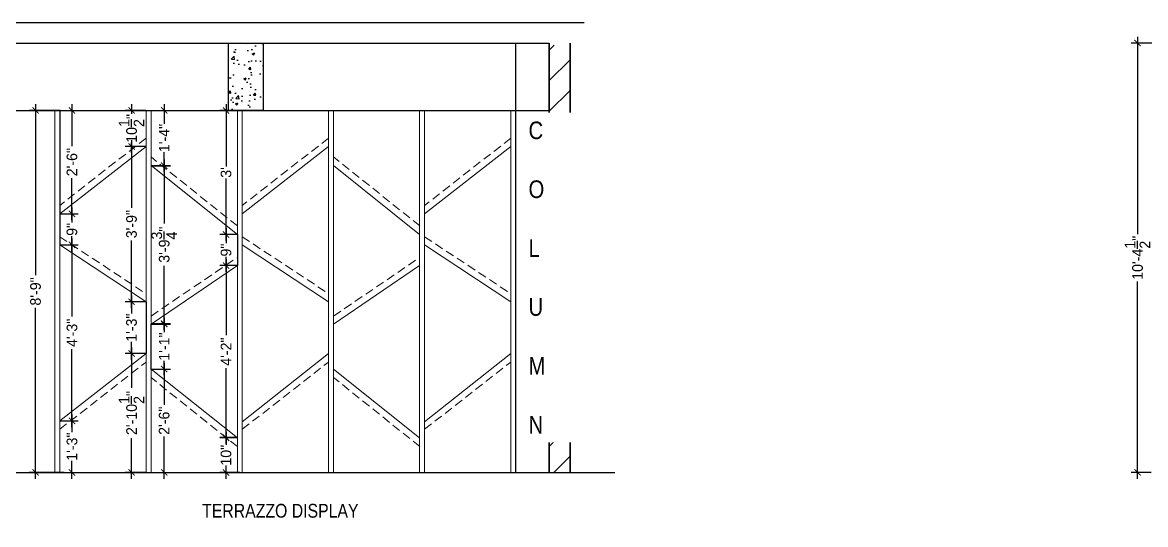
# Model space of a CAD drawing. Header units: inches. Extents: x -137722 to 81594, y -22256 to -1207.
# Drawn here: x -63836.6 to -63511.2, y -3396.5 to -3250.9 of the extents above; entities that cross this region are included whole.
import ezdxf

# ---------------------------------------------------------------- set-up
doc = ezdxf.new("R2010")
doc.units = ezdxf.units.IN
doc.header["$LTSCALE"] = 0.05
doc.header["$MEASUREMENT"] = 0
doc.header["$PDMODE"] = 3
doc.header["$PDSIZE"] = -4
doc.linetypes.add('A2-XREF-115_FURN$0$HIDDEN', pattern=[0.375, 0.25, -0.125])
doc.linetypes.add('DASHED2', pattern=[0.375, 0.25, -0.125])
doc.layers.get('Defpoints').update_dxf_attribs({"linetype": 'DASHED2'})
for name, color, linetype in [('beam', 7, 'Continuous'), ('Civil Dimension - Text', 7, 'Continuous'), ('slab', 7, 'Continuous'), ('text', 176, 'Continuous')]:
    doc.layers.add(name, color=color, linetype=linetype)
doc.layers.add('FURNITURE', color=36, linetype='Continuous', lineweight=18)
doc.layers.add('WALL', color=7, linetype='Continuous', lineweight=35)
doc.styles.add('4MMOF3-8', font='ARIALN.TTF', dxfattribs={"height": 5.12})
doc.styles.add('9-128OF1-4', font='stylu.ttf')
doc.dimstyles.new('DIM 1-4', dxfattribs={"dimtxt": 3.0792, "dimasz": 1.82, "dimexe": 1.82, "dimexo": 0, "dimgap": 0.09, "dimtad": 0, "dimzin": 0, "dimdsep": 46, "dimlunit": 4, "dimtxsty": '9-128OF1-4', "dimblk": 'ARCHTICK', "dimcen": 1.8125, "dimdle": 1.82, "dimclrd": 8, "dimclre": 8, "dimadec": 0, "dimazin": 0, "dimtfac": 1, "dimtofl": 0, "dimtmove": 0, "dimatfit": 3, "dimldrblk": 'OPEN90', "dimfxl": 1, "dimtolj": 1, "dimtzin": 0, "dimlwd": -1, "dimarcsym": 0})

# ---------------------------------------------------------------- blocks, each defined once
blk = doc.blocks.new('_ArchTick')
at = {"color": 0, "const_width": 0.15}
blk.add_lwpolyline([(-0.5, -0.5), (0.5, 0.5)], dxfattribs=at)
blk = doc.blocks.new('*D243')
at = {"layer": 'Civil Dimension - Text', "color": 8, "lineweight": -2, "ltscale": 50, "transparency": 16777216}
for p, q in [((-63995.56, -2888.1), (-64004.46, -2888.1)), ((-63994.37, -2993.09), (-64004.46, -2993.09))]:
    blk.add_line(p, q, dxfattribs=at)
at = {"layer": 'Civil Dimension - Text', "color": 8, "ltscale": 50, "transparency": 16777216}
for p, q in [((-64002.64, -2886.28), (-64002.64, -2935.86)), ((-64002.64, -2994.91), (-64002.64, -2945.33))]:
    blk.add_line(p, q, dxfattribs=at)
at = {"layer": 'Defpoints', "color": 0, "ltscale": 50, "transparency": 16777216}
for p in [(-63995.56, -2888.1), (-64002.64, -2993.09), (-63994.37, -2993.09)]:
    blk.add_point(p, dxfattribs=at)
at = {"layer": 'Civil Dimension - Text', "color": 8, "ltscale": 50, "transparency": 16777216, "xscale": 1.82, "yscale": 1.82, "zscale": 1.82}
for p, rotation in [((-64002.64, -2888.1), 90), ((-64002.64, -2993.09), 270)]:
    blk.add_blockref('_ArchTick', p, dxfattribs=dict(at, rotation=rotation))
at = {"layer": 'Civil Dimension - Text', "color": 0, "ltscale": 50, "transparency": 16777216, "insert": (-64002.64, -2940.6), "char_height": 3.079, "attachment_point": 5, "rotation": 90, "style": '9-128OF1-4'}
blk.add_mtext('\\A1;8\'-9"', dxfattribs=at)
blk = doc.blocks.new('_Open90')
at = {"color": 0, "linetype": 'ByBlock', "lineweight": -2}
for p, q in [((0, 0), (-1, 0)), ((-0.5, 0.5), (0, 0)), ((0, 0), (-0.5, -0.5))]:
    blk.add_line(p, q, dxfattribs=at)
blk = doc.blocks.new('*D584')
at = {"layer": 'Civil Dimension - Text', "color": 8, "lineweight": -2, "ltscale": 50, "transparency": 16777216}
for p, q in [((-63969.18, -2888.1), (-63963.56, -2888.1)), ((-63969.11, -2904.1), (-63963.56, -2904.1))]:
    blk.add_line(p, q, dxfattribs=at)
at = {"layer": 'Civil Dimension - Text', "color": 8, "ltscale": 50, "transparency": 16777216}
for p, q in [((-63965.38, -2886.28), (-63965.38, -2891.95)), ((-63965.38, -2905.92), (-63965.38, -2900.25))]:
    blk.add_line(p, q, dxfattribs=at)
at = {"layer": 'Defpoints', "color": 0, "ltscale": 50, "transparency": 16777216}
for p in [(-63969.18, -2888.1), (-63969.11, -2904.1), (-63965.38, -2904.1)]:
    blk.add_point(p, dxfattribs=at)
at = {"layer": 'Civil Dimension - Text', "color": 8, "ltscale": 50, "transparency": 16777216, "xscale": 1.82, "yscale": 1.82, "zscale": 1.82}
for p, rotation in [((-63965.38, -2888.1), 90), ((-63965.38, -2904.1), 270)]:
    blk.add_blockref('_ArchTick', p, dxfattribs=dict(at, rotation=rotation))
at = {"layer": 'Civil Dimension - Text', "color": 0, "ltscale": 50, "transparency": 16777216, "insert": (-63965.38, -2896.1), "char_height": 3.079, "attachment_point": 5, "rotation": 90, "style": '9-128OF1-4'}
blk.add_mtext('\\A1;1\'-4"', dxfattribs=at)
blk = doc.blocks.new('*D571')
at = {"layer": 'Civil Dimension - Text', "color": 8, "ltscale": 50, "transparency": 16777216}
for p, q in [((-63965.38, -2902.33), (-63965.38, -2920.94)), ((-63965.38, -2951.75), (-63965.38, -2933.14))]:
    blk.add_line(p, q, dxfattribs=at)
at = {"layer": 'Civil Dimension - Text', "color": 8, "lineweight": -2, "ltscale": 50, "transparency": 16777216}
for p, q in [((-63969.11, -2904.15), (-63963.56, -2904.15)), ((-63969.18, -2949.93), (-63963.56, -2949.93))]:
    blk.add_line(p, q, dxfattribs=at)
at = {"layer": 'Defpoints', "color": 0, "ltscale": 50, "transparency": 16777216}
for p in [(-63969.11, -2904.15), (-63969.18, -2949.93), (-63965.38, -2949.93)]:
    blk.add_point(p, dxfattribs=at)
at = {"layer": 'Civil Dimension - Text', "color": 8, "ltscale": 50, "transparency": 16777216, "xscale": 1.82, "yscale": 1.82, "zscale": 1.82}
for p, rotation in [((-63965.38, -2904.15), 90), ((-63965.38, -2949.93), 270)]:
    blk.add_blockref('_ArchTick', p, dxfattribs=dict(at, rotation=rotation))
at = {"layer": 'Civil Dimension - Text', "color": 0, "ltscale": 50, "transparency": 16777216, "insert": (-63965.38, -2927.04), "char_height": 3.0792, "attachment_point": 5, "rotation": 90, "style": '9-128OF1-4'}
blk.add_mtext('\\A1;3\'-9{\\H1x;\\S3/4;}"', dxfattribs=at)
blk = doc.blocks.new('*D572')
at = {"layer": 'Civil Dimension - Text', "color": 8, "lineweight": -2, "ltscale": 50, "transparency": 16777216}
for p, q in [((-63969.18, -2950.09), (-63963.56, -2950.09)), ((-63969.18, -2963.09), (-63963.56, -2963.09))]:
    blk.add_line(p, q, dxfattribs=at)
at = {"layer": 'Civil Dimension - Text', "color": 8, "ltscale": 50, "transparency": 16777216}
for p, q in [((-63965.38, -2948.27), (-63965.38, -2952.44)), ((-63965.38, -2964.91), (-63965.38, -2960.75))]:
    blk.add_line(p, q, dxfattribs=at)
at = {"layer": 'Defpoints', "color": 0, "ltscale": 50, "transparency": 16777216}
for p in [(-63969.18, -2950.09), (-63969.18, -2963.09), (-63965.38, -2963.09)]:
    blk.add_point(p, dxfattribs=at)
at = {"layer": 'Civil Dimension - Text', "color": 8, "ltscale": 50, "transparency": 16777216, "xscale": 1.82, "yscale": 1.82, "zscale": 1.82}
for p, rotation in [((-63965.38, -2950.09), 90), ((-63965.38, -2963.09), 270)]:
    blk.add_blockref('_ArchTick', p, dxfattribs=dict(at, rotation=rotation))
at = {"layer": 'Civil Dimension - Text', "color": 0, "ltscale": 50, "transparency": 16777216, "insert": (-63965.38, -2956.59), "char_height": 3.079, "attachment_point": 5, "rotation": 90, "style": '9-128OF1-4'}
blk.add_mtext('\\A1;1\'-1"', dxfattribs=at)
blk = doc.blocks.new('*D573')
at = {"layer": 'Civil Dimension - Text', "color": 8, "lineweight": -2, "ltscale": 50, "transparency": 16777216}
for p, q in [((-63969.18, -2963.09), (-63963.56, -2963.09)), ((-63969.18, -2993.09), (-63963.56, -2993.09))]:
    blk.add_line(p, q, dxfattribs=at)
at = {"layer": 'Civil Dimension - Text', "color": 8, "ltscale": 50, "transparency": 16777216}
for p, q in [((-63965.38, -2961.27), (-63965.38, -2973.49)), ((-63965.38, -2994.91), (-63965.38, -2982.7))]:
    blk.add_line(p, q, dxfattribs=at)
at = {"layer": 'Defpoints', "color": 0, "ltscale": 50, "transparency": 16777216}
for p in [(-63969.18, -2963.09), (-63969.18, -2993.09), (-63965.38, -2993.09)]:
    blk.add_point(p, dxfattribs=at)
at = {"layer": 'Civil Dimension - Text', "color": 8, "ltscale": 50, "transparency": 16777216, "xscale": 1.82, "yscale": 1.82, "zscale": 1.82}
for p, rotation in [((-63965.38, -2963.09), 90), ((-63965.38, -2993.09), 270)]:
    blk.add_blockref('_ArchTick', p, dxfattribs=dict(at, rotation=rotation))
at = {"layer": 'Civil Dimension - Text', "color": 0, "ltscale": 50, "transparency": 16777216, "insert": (-63965.38, -2978.09), "char_height": 3.079, "attachment_point": 5, "rotation": 90, "style": '9-128OF1-4'}
blk.add_mtext('\\A1;2\'-6"', dxfattribs=at)
blk = doc.blocks.new('*D583')
at = {"layer": 'Civil Dimension - Text', "color": 8, "lineweight": -2, "ltscale": 50, "transparency": 16777216}
for p, q in [((-63944.18, -2888.1), (-63949.27, -2888.1)), ((-63944.18, -2924.1), (-63949.27, -2924.1))]:
    blk.add_line(p, q, dxfattribs=at)
at = {"layer": 'Civil Dimension - Text', "color": 8, "ltscale": 50, "transparency": 16777216}
for p, q in [((-63947.45, -2886.28), (-63947.45, -2904.4)), ((-63947.45, -2925.92), (-63947.45, -2907.81))]:
    blk.add_line(p, q, dxfattribs=at)
at = {"layer": 'Defpoints', "color": 0, "ltscale": 50, "transparency": 16777216}
for p in [(-63944.18, -2888.1), (-63947.45, -2924.1), (-63944.18, -2924.1)]:
    blk.add_point(p, dxfattribs=at)
at = {"layer": 'Civil Dimension - Text', "color": 8, "ltscale": 50, "transparency": 16777216, "xscale": 1.82, "yscale": 1.82, "zscale": 1.82}
for p, rotation in [((-63947.45, -2888.1), 90), ((-63947.45, -2924.1), 270)]:
    blk.add_blockref('_ArchTick', p, dxfattribs=dict(at, rotation=rotation))
at = {"layer": 'Civil Dimension - Text', "color": 0, "ltscale": 50, "transparency": 16777216, "insert": (-63947.45, -2906.1), "char_height": 3.079, "attachment_point": 5, "rotation": 90, "style": '9-128OF1-4'}
blk.add_mtext("\\A1;3'", dxfattribs=at)
blk = doc.blocks.new('*D574')
at = {"layer": 'Civil Dimension - Text', "color": 8, "lineweight": -2, "ltscale": 50, "transparency": 16777216}
for p, q in [((-63944.18, -2924.1), (-63949.27, -2924.1)), ((-63944.18, -2933.1), (-63949.27, -2933.1))]:
    blk.add_line(p, q, dxfattribs=at)
at = {"layer": 'Civil Dimension - Text', "color": 8, "ltscale": 50, "transparency": 16777216}
for p, q in [((-63947.45, -2922.28), (-63947.45, -2926.61)), ((-63947.45, -2934.92), (-63947.45, -2930.59))]:
    blk.add_line(p, q, dxfattribs=at)
at = {"layer": 'Defpoints', "color": 0, "ltscale": 50, "transparency": 16777216}
for p in [(-63944.18, -2924.1), (-63947.45, -2933.1), (-63944.18, -2933.1)]:
    blk.add_point(p, dxfattribs=at)
at = {"layer": 'Civil Dimension - Text', "color": 8, "ltscale": 50, "transparency": 16777216, "xscale": 1.82, "yscale": 1.82, "zscale": 1.82}
for p, rotation in [((-63947.45, -2924.1), 90), ((-63947.45, -2933.1), 270)]:
    blk.add_blockref('_ArchTick', p, dxfattribs=dict(at, rotation=rotation))
at = {"layer": 'Civil Dimension - Text', "color": 0, "ltscale": 50, "transparency": 16777216, "insert": (-63947.45, -2928.6), "char_height": 3.079, "attachment_point": 5, "rotation": 90, "style": '9-128OF1-4'}
blk.add_mtext('\\A1;9"', dxfattribs=at)
blk = doc.blocks.new('*D575')
at = {"layer": 'Civil Dimension - Text', "color": 8, "ltscale": 50, "transparency": 16777216}
for p, q in [((-63947.45, -2931.28), (-63947.45, -2953.3)), ((-63947.45, -2984.82), (-63947.45, -2962.8))]:
    blk.add_line(p, q, dxfattribs=at)
at = {"layer": 'Civil Dimension - Text', "color": 8, "lineweight": -2, "ltscale": 50, "transparency": 16777216}
for p, q in [((-63944.18, -2933.1), (-63949.27, -2933.1)), ((-63944.18, -2983), (-63949.27, -2983))]:
    blk.add_line(p, q, dxfattribs=at)
at = {"layer": 'Defpoints', "color": 0, "ltscale": 50, "transparency": 16777216}
for p in [(-63944.18, -2933.1), (-63947.45, -2983), (-63944.18, -2983)]:
    blk.add_point(p, dxfattribs=at)
at = {"layer": 'Civil Dimension - Text', "color": 8, "ltscale": 50, "transparency": 16777216, "xscale": 1.82, "yscale": 1.82, "zscale": 1.82}
for p, rotation in [((-63947.45, -2933.1), 90), ((-63947.45, -2983), 270)]:
    blk.add_blockref('_ArchTick', p, dxfattribs=dict(at, rotation=rotation))
at = {"layer": 'Civil Dimension - Text', "color": 0, "ltscale": 50, "transparency": 16777216, "insert": (-63947.45, -2958.05), "char_height": 3.079, "attachment_point": 5, "rotation": 90, "style": '9-128OF1-4'}
blk.add_mtext('\\A1;4\'-2"', dxfattribs=at)
blk = doc.blocks.new('*D576')
at = {"layer": 'Civil Dimension - Text', "color": 8, "lineweight": -2, "ltscale": 50, "transparency": 16777216}
for p, q in [((-63944.18, -2983.09), (-63949.27, -2983.09)), ((-63943.46, -2993.09), (-63949.27, -2993.09))]:
    blk.add_line(p, q, dxfattribs=at)
at = {"layer": 'Civil Dimension - Text', "color": 8, "ltscale": 50, "transparency": 16777216}
for p, q in [((-63947.45, -2981.27), (-63947.45, -2985.11)), ((-63947.45, -2994.91), (-63947.45, -2991.08))]:
    blk.add_line(p, q, dxfattribs=at)
at = {"layer": 'Defpoints', "color": 0, "ltscale": 50, "transparency": 16777216}
for p in [(-63944.18, -2983.09), (-63947.45, -2993.09), (-63943.46, -2993.09)]:
    blk.add_point(p, dxfattribs=at)
at = {"layer": 'Civil Dimension - Text', "color": 8, "ltscale": 50, "transparency": 16777216, "xscale": 1.82, "yscale": 1.82, "zscale": 1.82}
for p, rotation in [((-63947.45, -2983.09), 90), ((-63947.45, -2993.09), 270)]:
    blk.add_blockref('_ArchTick', p, dxfattribs=dict(at, rotation=rotation))
at = {"layer": 'Civil Dimension - Text', "color": 0, "ltscale": 50, "transparency": 16777216, "insert": (-63947.45, -2988.09), "char_height": 3.079, "attachment_point": 5, "rotation": 90, "style": '9-128OF1-4'}
blk.add_mtext('\\A1;10"', dxfattribs=at)
blk = doc.blocks.new('*D353')
at = {"layer": 'Civil Dimension - Text', "color": 8, "lineweight": -2, "ltscale": 50, "transparency": 16777216}
for p, q in [((-63995.56, -2888.1), (-63990.27, -2888.1)), ((-63995.62, -2918.1), (-63990.27, -2918.1))]:
    blk.add_line(p, q, dxfattribs=at)
at = {"layer": 'Civil Dimension - Text', "color": 8, "ltscale": 50, "transparency": 16777216}
for p, q in [((-63992.09, -2886.28), (-63992.09, -2898.5)), ((-63992.09, -2919.92), (-63992.09, -2907.71))]:
    blk.add_line(p, q, dxfattribs=at)
at = {"layer": 'Defpoints', "color": 0, "ltscale": 50, "transparency": 16777216}
for p in [(-63995.56, -2888.1), (-63995.62, -2918.1), (-63992.09, -2918.1)]:
    blk.add_point(p, dxfattribs=at)
at = {"layer": 'Civil Dimension - Text', "color": 8, "ltscale": 50, "transparency": 16777216, "xscale": 1.82, "yscale": 1.82, "zscale": 1.82}
for p, rotation in [((-63992.09, -2888.1), 90), ((-63992.09, -2918.1), 270)]:
    blk.add_blockref('_ArchTick', p, dxfattribs=dict(at, rotation=rotation))
at = {"layer": 'Civil Dimension - Text', "color": 0, "ltscale": 50, "transparency": 16777216, "insert": (-63992.09, -2903.1), "char_height": 3.079, "attachment_point": 5, "rotation": 90, "style": '9-128OF1-4'}
blk.add_mtext('\\A1;2\'-6"', dxfattribs=at)
blk = doc.blocks.new('*D577')
at = {"layer": 'Civil Dimension - Text', "color": 8, "lineweight": -2, "ltscale": 50, "transparency": 16777216}
for p, q in [((-63995.62, -2918.1), (-63990.27, -2918.1)), ((-63995.62, -2927.1), (-63990.27, -2927.1))]:
    blk.add_line(p, q, dxfattribs=at)
at = {"layer": 'Civil Dimension - Text', "color": 8, "ltscale": 50, "transparency": 16777216}
for p, q in [((-63992.09, -2916.28), (-63992.09, -2920.61)), ((-63992.09, -2928.92), (-63992.09, -2924.59))]:
    blk.add_line(p, q, dxfattribs=at)
at = {"layer": 'Defpoints', "color": 0, "ltscale": 50, "transparency": 16777216}
for p in [(-63995.62, -2918.1), (-63995.62, -2927.1), (-63992.09, -2927.1)]:
    blk.add_point(p, dxfattribs=at)
at = {"layer": 'Civil Dimension - Text', "color": 8, "ltscale": 50, "transparency": 16777216, "xscale": 1.82, "yscale": 1.82, "zscale": 1.82}
for p, rotation in [((-63992.09, -2918.1), 90), ((-63992.09, -2927.1), 270)]:
    blk.add_blockref('_ArchTick', p, dxfattribs=dict(at, rotation=rotation))
at = {"layer": 'Civil Dimension - Text', "color": 0, "ltscale": 50, "transparency": 16777216, "insert": (-63992.09, -2922.6), "char_height": 3.079, "attachment_point": 5, "rotation": 90, "style": '9-128OF1-4'}
blk.add_mtext('\\A1;9"', dxfattribs=at)
blk = doc.blocks.new('*D578')
at = {"layer": 'Civil Dimension - Text', "color": 8, "lineweight": -2, "ltscale": 50, "transparency": 16777216}
for p, q in [((-63995.62, -2927.1), (-63990.27, -2927.1)), ((-63995.62, -2978.1), (-63990.27, -2978.1))]:
    blk.add_line(p, q, dxfattribs=at)
at = {"layer": 'Civil Dimension - Text', "color": 8, "ltscale": 50, "transparency": 16777216}
for p, q in [((-63992.09, -2925.28), (-63992.09, -2947.85)), ((-63992.09, -2979.92), (-63992.09, -2957.35))]:
    blk.add_line(p, q, dxfattribs=at)
at = {"layer": 'Defpoints', "color": 0, "ltscale": 50, "transparency": 16777216}
for p in [(-63995.62, -2927.1), (-63995.62, -2978.1), (-63992.09, -2978.1)]:
    blk.add_point(p, dxfattribs=at)
at = {"layer": 'Civil Dimension - Text', "color": 8, "ltscale": 50, "transparency": 16777216, "xscale": 1.82, "yscale": 1.82, "zscale": 1.82}
for p, rotation in [((-63992.09, -2927.1), 90), ((-63992.09, -2978.1), 270)]:
    blk.add_blockref('_ArchTick', p, dxfattribs=dict(at, rotation=rotation))
at = {"layer": 'Civil Dimension - Text', "color": 0, "ltscale": 50, "transparency": 16777216, "insert": (-63992.09, -2952.6), "char_height": 3.079, "attachment_point": 5, "rotation": 90, "style": '9-128OF1-4'}
blk.add_mtext('\\A1;4\'-3"', dxfattribs=at)
blk = doc.blocks.new('*D579')
at = {"layer": 'Civil Dimension - Text', "color": 8, "ltscale": 50, "transparency": 16777216}
for p, q in [((-63992.09, -2976.28), (-63992.09, -2981.45)), ((-63992.09, -2994.91), (-63992.09, -2989.75))]:
    blk.add_line(p, q, dxfattribs=at)
at = {"layer": 'Civil Dimension - Text', "color": 8, "lineweight": -2, "ltscale": 50, "transparency": 16777216}
for p, q in [((-63995.62, -2978.1), (-63990.27, -2978.1)), ((-63994.56, -2993.09), (-63990.27, -2993.09))]:
    blk.add_line(p, q, dxfattribs=at)
at = {"layer": 'Defpoints', "color": 0, "ltscale": 50, "transparency": 16777216}
for p in [(-63995.62, -2978.1), (-63994.56, -2993.09), (-63992.09, -2993.09)]:
    blk.add_point(p, dxfattribs=at)
at = {"layer": 'Civil Dimension - Text', "color": 8, "ltscale": 50, "transparency": 16777216, "xscale": 1.82, "yscale": 1.82, "zscale": 1.82}
for p, rotation in [((-63992.09, -2978.1), 90), ((-63992.09, -2993.09), 270)]:
    blk.add_blockref('_ArchTick', p, dxfattribs=dict(at, rotation=rotation))
at = {"layer": 'Civil Dimension - Text', "color": 0, "ltscale": 50, "transparency": 16777216, "insert": (-63992.09, -2985.6), "char_height": 3.079, "attachment_point": 5, "rotation": 90, "style": '9-128OF1-4'}
blk.add_mtext('\\A1;1\'-3"', dxfattribs=at)
blk = doc.blocks.new('*D585')
at = {"layer": 'Civil Dimension - Text', "color": 8, "lineweight": -2, "ltscale": 50, "transparency": 16777216}
for p, q in [((-63970.81, -2888.1), (-63976.65, -2888.1)), ((-63970.57, -2898.57), (-63976.65, -2898.57))]:
    blk.add_line(p, q, dxfattribs=at)
at = {"layer": 'Civil Dimension - Text', "color": 8, "ltscale": 50, "transparency": 16777216}
for p, q in [((-63974.83, -2886.28), (-63974.83, -2889.14)), ((-63974.83, -2900.39), (-63974.83, -2897.52))]:
    blk.add_line(p, q, dxfattribs=at)
at = {"layer": 'Defpoints', "color": 0, "ltscale": 50, "transparency": 16777216}
for p in [(-63970.81, -2888.1), (-63974.83, -2898.57), (-63970.57, -2898.57)]:
    blk.add_point(p, dxfattribs=at)
at = {"layer": 'Civil Dimension - Text', "color": 8, "ltscale": 50, "transparency": 16777216, "xscale": 1.82, "yscale": 1.82, "zscale": 1.82}
for p, rotation in [((-63974.83, -2888.1), 90), ((-63974.83, -2898.57), 270)]:
    blk.add_blockref('_ArchTick', p, dxfattribs=dict(at, rotation=rotation))
at = {"layer": 'Civil Dimension - Text', "color": 0, "ltscale": 50, "transparency": 16777216, "insert": (-63974.83, -2893.33), "char_height": 3.0792, "attachment_point": 5, "rotation": 90, "style": '9-128OF1-4'}
blk.add_mtext('\\A1;10{\\H1x;\\S1/2;}"', dxfattribs=at)
blk = doc.blocks.new('*D580')
at = {"layer": 'Civil Dimension - Text', "color": 8, "lineweight": -2, "ltscale": 50, "transparency": 16777216}
for p, q in [((-63970.57, -2898.57), (-63976.65, -2898.57)), ((-63970.62, -2943.6), (-63976.65, -2943.6))]:
    blk.add_line(p, q, dxfattribs=at)
at = {"layer": 'Civil Dimension - Text', "color": 8, "ltscale": 50, "transparency": 16777216}
for p, q in [((-63974.83, -2896.75), (-63974.83, -2916.39)), ((-63974.83, -2945.42), (-63974.83, -2925.78))]:
    blk.add_line(p, q, dxfattribs=at)
at = {"layer": 'Defpoints', "color": 0, "ltscale": 50, "transparency": 16777216}
for p in [(-63970.57, -2898.57), (-63974.83, -2943.6), (-63970.62, -2943.6)]:
    blk.add_point(p, dxfattribs=at)
at = {"layer": 'Civil Dimension - Text', "color": 8, "ltscale": 50, "transparency": 16777216, "xscale": 1.82, "yscale": 1.82, "zscale": 1.82}
for p, rotation in [((-63974.83, -2898.57), 90), ((-63974.83, -2943.6), 270)]:
    blk.add_blockref('_ArchTick', p, dxfattribs=dict(at, rotation=rotation))
at = {"layer": 'Civil Dimension - Text', "color": 0, "ltscale": 50, "transparency": 16777216, "insert": (-63974.83, -2921.08), "char_height": 3.079, "attachment_point": 5, "rotation": 90, "style": '9-128OF1-4'}
blk.add_mtext('\\A1;3\'-9"', dxfattribs=at)
blk = doc.blocks.new('*D581')
at = {"layer": 'Civil Dimension - Text', "color": 8, "lineweight": -2, "ltscale": 50, "transparency": 16777216}
for p, q in [((-63971.16, -2943.6), (-63976.65, -2943.6)), ((-63970.62, -2958.6), (-63976.65, -2958.6))]:
    blk.add_line(p, q, dxfattribs=at)
at = {"layer": 'Civil Dimension - Text', "color": 8, "ltscale": 50, "transparency": 16777216}
for p, q in [((-63974.83, -2941.78), (-63974.83, -2946.95)), ((-63974.83, -2960.42), (-63974.83, -2955.25))]:
    blk.add_line(p, q, dxfattribs=at)
at = {"layer": 'Defpoints', "color": 0, "ltscale": 50, "transparency": 16777216}
for p in [(-63971.16, -2943.6), (-63974.83, -2958.6), (-63970.62, -2958.6)]:
    blk.add_point(p, dxfattribs=at)
at = {"layer": 'Civil Dimension - Text', "color": 8, "ltscale": 50, "transparency": 16777216, "xscale": 1.82, "yscale": 1.82, "zscale": 1.82}
for p, rotation in [((-63974.83, -2943.6), 90), ((-63974.83, -2958.6), 270)]:
    blk.add_blockref('_ArchTick', p, dxfattribs=dict(at, rotation=rotation))
at = {"layer": 'Civil Dimension - Text', "color": 0, "ltscale": 50, "transparency": 16777216, "insert": (-63974.83, -2951.1), "char_height": 3.079, "attachment_point": 5, "rotation": 90, "style": '9-128OF1-4'}
blk.add_mtext('\\A1;1\'-3"', dxfattribs=at)
blk = doc.blocks.new('*D582')
at = {"layer": 'Civil Dimension - Text', "color": 8, "ltscale": 50, "transparency": 16777216}
for p, q in [((-63974.83, -2956.78), (-63974.83, -2968.51)), ((-63974.83, -2994.91), (-63974.83, -2983.19))]:
    blk.add_line(p, q, dxfattribs=at)
at = {"layer": 'Civil Dimension - Text', "color": 8, "lineweight": -2, "ltscale": 50, "transparency": 16777216}
for p, q in [((-63970.62, -2958.6), (-63976.65, -2958.6)), ((-63970.81, -2993.09), (-63976.65, -2993.09))]:
    blk.add_line(p, q, dxfattribs=at)
at = {"layer": 'Defpoints', "color": 0, "ltscale": 50, "transparency": 16777216}
for p in [(-63970.62, -2958.6), (-63974.83, -2993.09), (-63970.81, -2993.09)]:
    blk.add_point(p, dxfattribs=at)
at = {"layer": 'Civil Dimension - Text', "color": 8, "ltscale": 50, "transparency": 16777216, "xscale": 1.82, "yscale": 1.82, "zscale": 1.82}
for p, rotation in [((-63974.83, -2958.6), 90), ((-63974.83, -2993.09), 270)]:
    blk.add_blockref('_ArchTick', p, dxfattribs=dict(at, rotation=rotation))
at = {"layer": 'Civil Dimension - Text', "color": 0, "ltscale": 50, "transparency": 16777216, "insert": (-63974.83, -2975.85), "char_height": 3.0792, "attachment_point": 5, "rotation": 90, "style": '9-128OF1-4'}
blk.add_mtext('\\A1;2\'-10{\\H1x;\\S1/2;}"', dxfattribs=at)
blk = doc.blocks.new('*D721')
at = {"layer": 'Civil Dimension - Text', "color": 8, "lineweight": -2, "ltscale": 50, "transparency": 16777216}
for p, q in [((-63507.69, -3256.86), (-63515.37, -3256.86)), ((-63509.62, -3381.36), (-63515.37, -3381.36))]:
    blk.add_line(p, q, dxfattribs=at)
at = {"layer": 'Civil Dimension - Text', "color": 8, "ltscale": 50, "transparency": 16777216}
for p, q in [((-63513.55, -3255.04), (-63513.55, -3312.23)), ((-63513.55, -3383.18), (-63513.55, -3326))]:
    blk.add_line(p, q, dxfattribs=at)
at = {"layer": 'Defpoints', "color": 0, "ltscale": 50, "transparency": 16777216}
for p in [(-63507.69, -3256.86), (-63513.55, -3381.36), (-63509.62, -3381.36)]:
    blk.add_point(p, dxfattribs=at)
at = {"layer": 'Civil Dimension - Text', "color": 8, "ltscale": 50, "transparency": 16777216, "xscale": 1.82, "yscale": 1.82, "zscale": 1.82}
for p, rotation in [((-63513.55, -3256.86), 90), ((-63513.55, -3381.36), 270)]:
    blk.add_blockref('_ArchTick', p, dxfattribs=dict(at, rotation=rotation))
at = {"layer": 'Civil Dimension - Text', "color": 0, "ltscale": 50, "transparency": 16777216, "insert": (-63513.55, -3319.11), "char_height": 3.0792, "attachment_point": 5, "rotation": 90, "style": '9-128OF1-4'}
blk.add_mtext('\\A1;10\'-4{\\H1x;\\S1/2;}"', dxfattribs=at)
blk = doc.blocks.new('terrazzo display')
at = {"ltscale": 50}
for p, q in [((-63995.62, -2888.102), (-63995.62, -2918.102)), ((-63995.555, -2888.102), (-63864.987, -2888.102)), ((-63995.62, -2918.102), (-63995.62, -2927.102)), ((-63944.18, -2924.102), (-63944.18, -2933.102)), ((-63970.62, -2943.602), (-63970.62, -2958.602)), ((-63969.18, -2963.094), (-63969.18, -2950.094)), ((-63995.555, -2993.094), (-63864.987, -2993.094))]:
    blk.add_line(p, q, dxfattribs=at)
at = {"layer": 'FURNITURE', "color": 244, "ltscale": 50, "true_color": 0x991b1e}
for p, q in [((-63969.18, -2904.693), (-63969.18, -2888.102)), ((-63916.363, -2904.693), (-63916.363, -2888.102)), ((-63863.547, -2904.693), (-63863.547, -2888.102))]:
    blk.add_line(p, q, dxfattribs=at)
at = {"layer": 'FURNITURE', "color": 244, "linetype": 'A2-XREF-115_FURN$0$HIDDEN', "ltscale": 200, "true_color": 0x991b1e}
for p, q in [((-63970.62, -2896.135), (-63995.62, -2915.635)), ((-63917.739, -2896.135), (-63942.739, -2915.635)), ((-63864.922, -2896.135), (-63889.922, -2915.635)), ((-63944.18, -2921.613), (-63969.18, -2901.613)), ((-63891.298, -2921.613), (-63916.298, -2901.613)), ((-63995.62, -2924.758), (-63970.62, -2941.258)), ((-63942.739, -2924.758), (-63917.739, -2941.258)), ((-63889.922, -2924.758), (-63864.922, -2941.258)), ((-63969.18, -2947.731), (-63944.18, -2930.739)), ((-63916.298, -2947.731), (-63891.298, -2930.739)), ((-63995.62, -2980.569), (-63970.62, -2961.069)), ((-63942.739, -2980.569), (-63917.739, -2961.069)), ((-63889.922, -2980.569), (-63864.922, -2961.069)), ((-63944.18, -2985.583), (-63969.18, -2965.583)), ((-63891.298, -2985.583), (-63916.298, -2965.583))]:
    blk.add_line(p, q, dxfattribs=at)
at = {"layer": 'FURNITURE', "color": 30, "ltscale": 50, "true_color": 0xf26722}
for p, q in [((-63970.62, -2898.602), (-63995.62, -2918.102)), ((-63917.804, -2898.602), (-63942.804, -2918.102)), ((-63864.987, -2898.602), (-63889.987, -2918.102)), ((-63944.18, -2924.102), (-63969.18, -2904.102)), ((-63891.363, -2924.102), (-63916.363, -2904.102)), ((-63995.62, -2927.102), (-63970.62, -2943.602)), ((-63942.804, -2927.102), (-63917.804, -2943.602)), ((-63889.987, -2927.102), (-63864.987, -2943.602)), ((-63969.18, -2950.094), (-63944.18, -2933.102)), ((-63916.363, -2950.094), (-63891.363, -2933.102)), ((-63995.62, -2978.102), (-63970.62, -2958.602)), ((-63942.804, -2978.432), (-63917.804, -2958.602)), ((-63889.987, -2978.432), (-63864.987, -2958.602)), ((-63944.18, -2983.094), (-63969.18, -2963.094)), ((-63891.363, -2983.094), (-63916.363, -2963.094))]:
    blk.add_line(p, q, dxfattribs=at)
at = {"layer": 'FURNITURE', "color": 244, "ltscale": 50, "true_color": 0x991b1e}
for points in [[(-63995.62, -2888.102), (-63997.061, -2888.102), (-63997.061, -2993.094), (-63995.62, -2993.094)], [(-63969.18, -2888.102), (-63970.62, -2888.102), (-63970.62, -2993.094), (-63969.18, -2993.094)], [(-63942.739, -2888.102), (-63944.18, -2888.102), (-63944.18, -2993.094), (-63942.739, -2993.094)], [(-63916.363, -2888.102), (-63917.804, -2888.102), (-63917.804, -2993.094), (-63916.363, -2993.094)], [(-63889.922, -2888.102), (-63891.363, -2888.102), (-63891.363, -2993.094), (-63889.922, -2993.094)], [(-63863.547, -2888.102), (-63864.987, -2888.102), (-63864.987, -2993.094), (-63863.547, -2993.094)]]:
    blk.add_lwpolyline(points, close=True, dxfattribs=at)
at = {"layer": 'Civil Dimension - Text', "ltscale": 50}
for base, p1, p2, override, picture, middle in [((-64002.635, -2993.094), (-63995.555, -2888.102), (-63994.373, -2993.094), {"dimfxl": 0, "dimarcsym": 1}, '*D243', (-64002.635, -2940.598)), ((-63992.094, -2918.102), (-63995.555, -2888.102), (-63995.62, -2918.102), {"dimfxl": 0, "dimarcsym": 1}, '*D353', (-63992.094, -2903.102)), ((-63974.8347, -2898.5665), (-63970.8066, -2888.1022), (-63970.571, -2898.5665), {"dimfxl": 0, "dimarcsym": 1}, '*D585', (-63974.8347, -2893.3344)), ((-63965.376, -2904.102), (-63969.18, -2888.102), (-63969.114, -2904.102), {"dimfxl": 0, "dimarcsym": 1}, '*D584', (-63965.376, -2896.102)), ((-63947.445, -2924.102), (-63944.18, -2888.102), (-63944.18, -2924.102), {"dimfxl": 0, "dimarcsym": 1}, '*D583', (-63947.445, -2906.102)), ((-63974.8347, -2943.6022), (-63970.571, -2898.5665), (-63970.6204, -2943.6022), {"dimtmove": 1, "dimfxl": 0, "dimarcsym": 1}, '*D580', (-63974.8347, -2921.0844)), ((-63965.376, -2949.934), (-63969.114, -2904.15), (-63969.18, -2949.934), {"dimtmove": 1, "dimfxl": 0, "dimarcsym": 1}, '*D571', (-63965.376, -2927.042)), ((-63992.094, -2927.102), (-63995.62, -2918.102), (-63995.62, -2927.102), {"dimtmove": 1, "dimfxl": 0, "dimarcsym": 1}, '*D577', (-63992.094, -2922.602)), ((-63947.445, -2933.102), (-63944.18, -2924.102), (-63944.18, -2933.102), {"dimtmove": 1, "dimfxl": 0, "dimarcsym": 1}, '*D574', (-63947.445, -2928.602)), ((-63992.094, -2978.102), (-63995.62, -2927.102), (-63995.62, -2978.102), {"dimtmove": 1, "dimfxl": 0, "dimarcsym": 1}, '*D578', (-63992.094, -2952.602)), ((-63947.4454, -2982.9975), (-63944.1796, -2933.1022), (-63944.1796, -2982.9975), {"dimtmove": 1, "dimfxl": 0, "dimarcsym": 1}, '*D575', (-63947.4454, -2958.0498)), ((-63974.835, -2958.602), (-63971.161, -2943.602), (-63970.62, -2958.602), {"dimtmove": 1, "dimfxl": 0, "dimarcsym": 1}, '*D581', (-63974.835, -2951.102)), ((-63965.376, -2963.094), (-63969.18, -2950.094), (-63969.18, -2963.094), {"dimtmove": 1, "dimfxl": 0, "dimarcsym": 1}, '*D572', (-63965.376, -2956.594)), ((-63974.835, -2993.094), (-63970.62, -2958.602), (-63970.807, -2993.094), {"dimtmove": 1, "dimfxl": 0, "dimarcsym": 1}, '*D582', (-63974.835, -2975.848)), ((-63965.376, -2993.094), (-63969.18, -2963.094), (-63969.18, -2993.094), {"dimtmove": 1, "dimfxl": 0, "dimarcsym": 1}, '*D573', (-63965.376, -2978.094)), ((-63992.094, -2993.094), (-63995.62, -2978.102), (-63994.559, -2993.094), {"dimtmove": 1, "dimfxl": 0, "dimarcsym": 1}, '*D579', (-63992.094, -2985.598)), ((-63947.445, -2993.094), (-63944.18, -2983.094), (-63943.459, -2993.094), {"dimtmove": 1, "dimfxl": 0, "dimarcsym": 1}, '*D576', (-63947.445, -2988.094))]:
    dim = blk.add_linear_dim(base=base, p1=p1, p2=p2, angle=90, dimstyle='DIM 1-4', override=override, dxfattribs=at)
    dim.commit()
    dim.dimension.update_dxf_attribs({"geometry": picture, "text_midpoint": middle})

msp = doc.modelspace()

# ---------------------------------------------------------------- hatches: boundary and pattern name
at = {"layer": 'Civil Dimension - Text', "ltscale": 50, "true_color": 0x939598}
h = msp.add_hatch(dxfattribs=at)
h.set_pattern_fill('AR-CONC', color=252)
h.set_pattern_definition([(50, (253.445, 0), (7.1726018, -0.62752135), [0.75, -8.25]), (355, (253.445, 0), (-1.3875133, 7.5219213), [0.6, -6.6]), (100.451444, (254.043, -0.052), (5.7850885, 6.8943999), [0.6374019, -7.0114211]), (46.1842, (253.445, 2), (10.6724133, -1.6551928), [1.125, -12.375]), (96.635635, (254.334, 1.862), (9.3466195, 9.741186), [0.9561034, -10.5171376]), (351.184164, (253.445, 2), (9.3466195, 9.741186), [0.9, -9.9]), (21, (254.445, 1.5), (5.9690705, -4.0261889), [0.75, -8.25]), (326, (254.445, 1.5), (2.4331533, 7.25150045), [0.6, -6.6]), (71.451445, (254.9424, 1.1645), (8.4022238, 3.2253115), [0.6374019, -7.0114211]), (37.5, (253.445, 0), (0.12159855, 3.32893854), [0, -6.52, 0, -6.7, 0, -6.625]), (7.5, (253.445, 0), (2.63069537, 3.94411712), [0, -3.82, 0, -6.37, 0, -2.525]), (327.5, (251.215, 0), (5.33822436, -0.22554872), [0, -2.5, 0, -7.8, 0, -10.35]), (317.5, (250.215, 0), (5.8318617, 1.00104982), [0, -3.25, 0, -5.18, 0, -7.35])])
h.paths.add_polyline_path([(-63766.8569, -3256.8618), (-63776.8569, -3256.8618), (-63776.8569, -3276.3618), (-63766.8569, -3276.3618)])
at = {"layer": 'FURNITURE', "ltscale": 50}
h = msp.add_hatch(dxfattribs=at)
h.set_pattern_fill('ANSI31', color=256, scale=50)
h.set_pattern_definition([(45, (668.96, 0), (-4.4194174, 4.4194174), [])])
h.paths.add_polyline_path([(-63677.9551, -3257.4332), (-63683.9551, -3257.4332), (-63683.9551, -3381.3618), (-63677.9551, -3381.3618)])

# ---------------------------------------------------------------- linework, layer by layer
at = {"layer": 'beam', "lineweight": 30, "ltscale": 50}
msp.add_lwpolyline([(-63776.8569, -3256.8618), (-63766.8569, -3256.8618), (-63766.8569, -3276.3618), (-63776.8569, -3276.3618)], close=True, dxfattribs=at)
at = {"layer": 'Civil Dimension - Text', "ltscale": 50}
for p, q in [((-63693.7024, -3256.8618), (-63693.7024, -3381.3618)), ((-64115.7051, -3276.3618), (-63693.7024, -3276.3618)), ((-64119.3153, -3381.3618), (-63665.019, -3381.3618))]:
    msp.add_line(p, q, dxfattribs=at)
at = {"layer": 'slab', "lineweight": 30, "ltscale": 50}
for p, q in [((-64115.7051, -3250.8618), (-63673.8651, -3250.8618)), ((-64115.7051, -3256.8618), (-63683.9551, -3256.8618))]:
    msp.add_line(p, q, dxfattribs=at)
at = {"layer": 'WALL'}
for p, q in [((-63683.9551, -3256.8618), (-63683.9551, -3381.3618)), ((-63677.9551, -3256.8618), (-63677.9551, -3381.3618))]:
    msp.add_line(p, q, dxfattribs=at)

# ---------------------------------------------------------------- texts
at = {"layer": 'text', "ltscale": 50, "insert": (-63795.0974, -3392.4931), "char_height": 4, "width": 66.281096, "attachment_point": 4, "style": '4MMOF3-8', "bg_fill": 2}
msp.add_mtext('\\pi10.55665;TERRAZZO DISPLAY', dxfattribs=at)

# ---------------------------------------------------------------- next in the draw order: block references
msp.add_blockref('terrazzo display', (169.8442, -388.2675))

# ---------------------------------------------------------------- next in the draw order: texts
at = {"layer": 'text', "ltscale": 50, "insert": (-63689.9745, -3324.8271), "char_height": 5.12, "width": 100.677375, "attachment_point": 4, "style": '4MMOF3-8', "bg_fill": 2}
msp.add_mtext('C\\P\\PO\\P\\PL\\P\\PU\\P\\PM\\P\\PN', dxfattribs=at)

# ---------------------------------------------------------------- next in the draw order: dimensions: what is measured, and where the dimension line sits
at = {"layer": 'Civil Dimension - Text', "ltscale": 50}
dim = msp.add_linear_dim(base=(-63513.5495, -3381.3618), p1=(-63507.6884, -3256.8618), p2=(-63509.618, -3381.3618), angle=90, dimstyle='DIM 1-4', override={"dimtmove": 1, "dimfxl": 0, "dimarcsym": 1}, dxfattribs=at)
dim.commit()
dim.dimension.update_dxf_attribs({"geometry": '*D721', "text_midpoint": (-63513.5495, -3319.1118)})

# ---------------------------------------------------------------- next in the draw order: linework, layer by layer
at = {"ltscale": 50}
msp.add_line((-63693.7024, -3276.3618), (-63683.9551, -3276.3618), dxfattribs=at)

doc.saveas('drawing.dxf')
